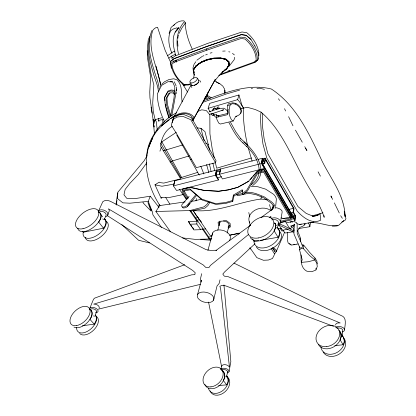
<?xml version="1.0" encoding="UTF-8"?>
<svg xmlns="http://www.w3.org/2000/svg" width="416" height="416" viewBox="0 0 416 416"><rect width="100%" height="100%" fill="white"/><g stroke="black" fill="none" stroke-linecap="round" stroke-linejoin="round"><path stroke-width="0.62" d="M262.408 113.459L262.309 125.034L264.144 138.98L267.774 153.535L297.918 206.513L306.145 213.387L313.295 216.299C317.08 216.268 319.467 213.465 322.925 212.701M158.985 121.498L158.288 120.572L158.33 118.555M146.593 164.876L146.645 162.297M146.765 156.484C146.874 145.283 152.854 134.649 159.786 126.116C164.679 120.713 170.212 115.861 176.826 112.684M291.117 216.065L292.38 215.784L294.549 219.523L294.965 215.774L293.119 212.42L293.472 208.374L288.47 209.482M315.947 269.438L315.983 268.263M182.489 190.008L182.504 189.405L183.42 188.672L190.528 187.247L204.272 190.362L218.78 191.183L228.628 189.779L237.947 187.273L248.986 181.158M301.891 244.915L303.649 245.081L309.577 252.351L314.943 257.993L314.881 260L316.716 263.026L317.294 266.406L315.931 270.02L311.735 271.731L306.816 271.211C300.69 267.894 301.012 260.811 301.054 254.873M216.33 117.38L227.744 114.629L227.703 105.44L228.14 103.943L232.716 102.809L235.784 103.376A9.459 7.197 14.7 0 1 241.004 112.507L240.776 113.272L238.961 115.003L235.539 116.756L233.225 121.009L220.355 124.041L218.78 123.115L217.116 120L216.33 117.38L216.46 114.364M294.102 224.676L294.252 225.035L294.174 224.084L293.946 233.922L299.858 247.728L300.716 248.061L301.865 247.676L302.63 246.802L302.557 245.955L297.232 233.496L297.133 224.474M299.671 246.766L299.525 249.787L302.193 259.745L301.189 262.387L308.287 261.742L314.881 260L309.733 255.658L303.493 248.721L303.649 245.081M300.466 241.628L300.654 238.274M300.305 241.556L300.404 239.918M170.57 116.522L174.023 97.952L174.845 86.949L172.676 81.988L168.028 81.682L161.554 85.4L157.305 94.006C157.394 103.776 160.477 113.131 164.544 121.93M154.144 127.088L153.384 124.041L153.52 122.086L155.126 119.668L153.249 111.446L152.719 102.955L153.842 85.056L150.862 73.159L147.878 54.153L147.576 46.088L148.273 39.702L149.9 36.067M176.093 93.808L176.181 92.56M176.316 90.688L176.587 86.944M273.666 208.51L273.78 207.251L272.974 205.176L271.409 203.263L263.832 197.896L256.563 194.865L248.716 193.237L237.583 195.723L236.584 194.834L242.819 193.424M293.576 217.282L293.701 216.195L291.944 213.606L291.725 215.675L291.117 213.715L263.983 166.967M275.158 208.437L275.272 207.22C274.03 201.952 268.216 200.164 264.519 196.992C258.341 194.574 251.425 190.866 244.686 192.998M344.562 329.836C344.932 324.818 347.37 317.257 340.834 315.406L233.969 263.125M275.699 206.05L276.39 198.916L275.491 196.55L273.728 194.376L265.699 189.166L257.92 186.768L251.269 186.337M342.134 336.482L342.696 330.756A3.572 2.049 8.8 0 0 340.948 328.432A3.572 2.049 8.8 0 0 336.892 328.245M193.705 78.182L194.163 73.96L194.34 75.208M211.728 238.384L209.29 239.034L202.28 228.8L200.699 229.674L196.789 223.98L197.085 221.213L189.805 210.579L155.88 211.474L159.682 205.582L185.167 201.895M262.569 158.792L265.086 158.142L293.94 208.385L293.602 212.29L295.448 215.649L294.856 220.99L286.655 222.778M291.632 226.377L291.455 227.947L289.245 228.764M294.549 219.523L294.585 219.237M294.939 215.987L293.706 216.05M295.448 215.649L294.856 220.99L292.287 216.57L292.38 215.784M240.396 108.904L247.161 107.25L255.247 109.522L261.061 112.148L260.426 117.307L261.108 130.042L262.964 144.066L266.786 157.96L297.154 211.006C302.728 217.308 312.062 224.77 320.767 220.111L320.039 213.647L312.083 215.909M176.322 89.05L175.516 95.368L171.792 115.674M177.856 38.282L178.069 36.598M116.043 204.563L116.428 201.75L117.146 200.689M298.657 228.556L309.858 226.689L310.414 223.028M117.754 192.956L116.688 199.524L116.745 205.026M219.497 174.205L220.646 169L219.497 174.205L222.492 178.968L264.342 168.47L264.467 167.7L262.054 163.535L262.657 159.848L264.763 163.327L262.902 163.8M265.086 158.142L264.618 161.413L264.02 161.902M265.408 159.546L264.763 163.327M262.054 163.535L262.101 163.249M343.559 220.329L343.45 220.964L338.343 225.586C328.765 227.245 319.576 221.65 309.852 222.768M297.513 231.072L299.723 227.474L302.926 226.132L304.689 224.838L304.834 224.047M280.358 222.971L282.121 212.222L282.022 210.928C280.628 208.936 278.273 208.026 275.938 207.714M277.482 227.994L278.455 222.919M156.936 130.421L157.175 129.194L156.276 121.742L155.194 119.673L161.704 117.754M259.386 173.087L257.572 173.529L247.473 190.975L242.908 194.641L242.336 193.716L242.715 191.812L242.096 189.899L233.418 195.073L232.253 200.58L232.747 201.38L225.95 203.341L216.003 204.428L202.218 200.07L190.284 189.748L183.175 191.168L187.351 198.39M232.747 201.38L233.974 195.946L242.746 190.918L242.096 189.899M258.362 58.583L258.144 59.644L255.18 62.275M226.574 376.652L227.594 371.904M229.05 371.582L230.849 361.691L223.948 284.96M211.77 235.565L209.971 235.29L193.04 210.439C216.294 213.096 238.212 202.098 260.9 199.051L261.414 196.685M215.982 175.23L216.804 171.579L215.982 175.23L218.525 179.239L218.353 180.008L176.556 190.492L173.415 185.905L174.86 180.757L256.75 159.734M208.551 302.089L221.53 366.319L220.787 369.652A4.238 2.231 13.6 0 1 227.089 369.039A4.238 2.231 13.6 0 1 227.204 372.902M220.033 279.781L219.102 283.561L217.038 285.969L213.502 300.264A8.533 5.002 14.8 0 1 199.342 299.671A8.533 5.002 14.8 0 1 203.866 292.027A8.533 5.002 14.8 0 1 213.502 300.264M229.637 240.703L229.949 239.439A9.318 5.98 14.7 0 0 222.482 230.282A9.318 5.98 14.7 0 0 212.196 235.253M215.545 162.703L190.793 119.704L182.988 116.407L177.46 116.974L173.072 119.272L171.293 125.284L176.041 132.756L196.362 167.643L215.545 162.703L216.05 160.654L207.152 144.945M227.141 233.054L229.133 225.129M228.03 227.131L229.081 226.496L229.372 225.342M217.797 230.22L220.038 221.712M197.6 294.44L201.401 280.218L201.048 282.152L200.418 279.1L201.666 273.697M207.906 250.505L212.623 232.96M174.86 180.757L173.415 185.905L215.342 175.261L216.518 170.061L215.342 175.261L218.353 180.008M243.474 108.202L239.33 101.488L237.63 99.642L238.961 94.968L209.711 103.366L208.104 108.332L210.184 111.951M172.115 122.704L173.711 117.296L178.095 114.998L183.607 114.426L191.386 117.718L206.518 143.822M271.69 210.46L273.25 205.192M195.905 200.923L196.622 198.546M228.207 109.481L227.692 111.166L225.493 109.148L223.454 108.165L221.151 108.399L217.994 108.784L209.191 111.816L210.049 111.623M153.644 124.712L155.194 119.673M240.776 113.272A9.464 6.859 20.3 0 0 235.544 104.135L235.784 103.376M218.176 106.413L217.708 107.89L217.87 109.247M178.24 36.067L178.578 35.006M170.482 62.39L171.366 68.266M169.083 33.342L171.127 27.352L174.476 24.544M212.618 110.926A9.402 7.108 15.5 0 1 212.862 109.725L214.427 107.666M107.531 215.613L108.883 211.853A5.096 2.974 13.7 0 0 109.262 210.361L108.415 208.837L203.268 264.976L205.748 267.41L208.926 267.561L210.538 265.32L248.732 234.312M159.926 151.148L161.413 147.061M151.882 30.581C146.281 44.304 150.738 59.545 154.903 73.06C156.458 78.338 158.886 83.439 159.13 89.008M94.936 316.03L96.45 311.99M161.444 227.526L152.885 214.755L152.506 212.269L148.283 201.365L150.249 196.201L134.607 198.676L126.781 198.338L123.968 194.813L125.143 189.441L129.834 183.414L138.117 174.72L146.702 162.895M89.7 308.568L93.423 299.437L94.422 298.215L184.699 264.732M334.745 345.649L343.127 344.76L344.183 342.009A12.48 9.812 -32.5 0 0 342.373 335.868M104.276 219.679L105.976 215.514A3.796 2.371 21 0 0 103.6 211.884A3.796 2.371 21 0 0 99.029 212.493M150.576 142.626L148.387 147.904L152.729 137.691C140.634 159.271 147.144 186.212 160.077 205.795M151.06 141.45C155.272 129.808 165.152 121.93 175.131 115.31M98.608 210.922L102.768 201.734C105.134 199.737 108.566 200.268 111.088 201.687L206.102 249.647L210.142 250.359L216.466 250.255L215.951 250.505L250.494 225.274M191.027 85.036L173.997 116.844L173.004 119.153L173.295 120.276M274.222 253.75L275.174 253.198L276.312 251.529L284.705 232.05M191.942 119.61L192.4 118.607L191.932 116.631C187.938 112.388 180.388 112.923 176.077 116.412M193.783 118.57L192.728 120.879L215.379 79.217L193.783 118.57L193.248 116.288C188.308 111.103 178.922 112.076 173.997 116.844M149.921 37.404C146.177 50.05 150.509 63.268 153.962 75.52C155.62 80.933 158.132 86.065 158.392 91.837M218.525 385.58L226.72 384.847L227.911 382.309A11.372 8.299 -43.8 0 0 226.71 375.877M235.544 104.135L232.44 103.672L230.277 104.796C228.431 109.611 228.665 115.664 231.681 120.063L233.225 121.009M260.489 240.334L278.054 237.266L279.417 234.447A14.102 9.214 -32 0 0 278.684 229.476L277.399 227.344M193.918 64.61L193.014 67.818L193.31 71.214M179.083 33.415L181.943 27.851L185.541 22.989L185.026 22.136M158.215 206.877L159.416 204.63M147.072 155.75L144.18 160.711L117.879 192.171L117.338 198.463L122.892 202.847L129.875 203.2L148.283 201.365M176.249 132.371L161.886 141.835L160.841 143.593L160.659 146.442L180.357 178.298L181.605 177.455L197.642 172.385M175.406 32.152L178.968 27.518C170.336 34.814 173.316 46.249 175.687 55.687M169.926 92.872L166.941 97.807L167.383 104.25L170.695 115.357M208.504 201.874L207.007 204.334L204.069 206.835L189.805 210.579L190.928 211.052L208.759 237.12L209.29 239.034L195.296 239.377L182.541 237.916M82.373 325.775L94.198 324.142L95.732 321.636A12.012 7.046 -43 0 0 95.498 315.271M214.079 81.609L220.282 74.173L226.491 68.983L228.904 65.068L228.972 61.662L225.971 59.15C214.708 56.025 199.758 59.244 193.414 69.701L193.799 72.992L194.09 72.956L193.861 71.032M195.65 66.674L194.033 69.238L195.738 66.305L200.377 62.842L206.877 59.977L213.954 58.11L220.506 58.126L225.696 59.322L228.644 61.76L228.961 65.296L226.491 68.983L224.094 70.704M82.441 231.26L83.257 232.263L103.506 228.192L105.253 225.545A13.608 7.228 -38.2 0 0 104.411 218.78M227.505 67.153L228.904 65.068L228.644 61.76L225.971 59.15L220.688 57.897L220.444 58.219L213.756 58.443L206.877 59.977L200.424 62.535L206.83 59.748L213.756 58.443C206.248 60.013 197.049 62.379 193.461 69.94L194.178 74.828M271.84 209.238L273.582 206.69M194.137 64.184L195.842 61.698M177.044 30.082L177.965 28.756L177.684 28.142L176.66 27.877L172.676 29.229L170.466 31.07C167.476 38.194 168.886 46.4 171.974 53.248M182.244 207.158L183.456 208.031L185.77 207.641L187.465 206.518L189.696 203.424M195.608 66.664L193.414 69.701L193.71 69.748L193.851 73.2M227.822 113.641L228.134 113.209L228.041 111.426M260.863 170.404L263.281 169.816L264.571 170.014L291.559 216.419M225.03 69.831L226.46 68.718L229.247 65.026L228.972 61.662L228.644 61.76L228.961 65.296L229.247 65.026L226.772 68.718L223.397 71.141M221.53 366.319L222.373 365.238A4.233 2.647 16.1 0 1 228.186 365.747L229.46 367.021L220.579 288.272L219.814 286.359L222.035 285.298L225.644 285.865L333.559 326.331M214.224 157.659L212.222 148.98L209.929 133.916L209.841 114.722L210.579 113.802M195.598 194.953L186.831 205.587L185.136 206.71L182.816 207.106L181.605 206.232L181.906 204.708L189.134 196.3M187.465 206.518L196.217 195.879M229.055 66.269L234.203 59.686L234.473 57.309M250.208 179.717L252.252 177.32M253.063 176.363L254.696 174.444M255.512 173.482L257.556 171.085L259.974 170.498M180.419 178.911L163.764 183.097L159.864 182.582L159.234 182.13L154.991 184.829L161.086 198.12L161.938 197.205M173.737 25.459C176.082 22.292 180.024 20.483 183.955 20.852L184.475 21.674C176.332 30.368 175.765 42.921 178.516 53.94M251.524 184.439C266.016 174.554 257.254 155.553 246.236 146.125L246.459 146.344L242.876 142.823M212.862 109.725L214.568 108.087L215.644 108.404L217.708 107.89L218.343 108.956M252.595 185.541C271.71 171.48 253.739 149.495 240.734 138.731L240.968 138.965L235.83 131.867L230.438 122.127M161.647 84.438L164.445 81.791L168.896 79.576L173.742 78.775L177.154 79.924C183.05 85.795 180.866 94.51 182.151 101.936M254.982 243.75L224.598 271.955L222.81 274.102L224.302 276.146L227.984 276.624L340.205 322.967L337.99 322.93A4.815 2.829 16.9 0 0 335.629 324.99M161.19 126.1L169.234 119.896M191.308 84.048L188.261 85.01L184.085 85.056C177.273 79.919 171.782 71.994 170.856 63.388L173.748 61.064L206.528 48.896L240.989 37.118L245.513 37.731C252.049 43.098 257.431 51.454 257.39 60.102L254.592 62.525L221.172 74.63L220.589 74.235L253.89 62.156L256.183 60.117C256.157 52.005 251.056 44.091 244.93 39.031L241.171 38.475L206.918 50.149L174.252 62.254L171.855 64.21C172.76 72.259 177.923 79.763 184.293 84.604L187.772 84.588L190.871 83.611M172.255 126.329C165.381 130.447 162.604 136.141 160.841 143.593L180.82 177.814M242.336 193.716L246.86 189.977L257 172.562L259.423 171.974M171.735 58.588L174.793 56.077L207.516 43.462L241.966 31.975L246.771 32.682C253.458 38.033 259.121 46.909 258.887 55.682M170.867 61.162L173.935 58.651L206.757 46.415L241.368 34.544L246.194 35.256L250.895 39.291L254.821 45.984M170.851 61.324L173.919 58.807L206.752 46.571L241.374 34.7L246.204 35.412L250.905 39.447M269.334 217.584L270.842 216.356L270.977 217.927M222.175 72.056L223.127 71.313M182.504 189.405L183.087 188.952L190.185 187.528L203.856 190.445L218.426 191.329L228.259 189.935L237.567 187.429L248.565 181.241L257.239 171.288L259.657 170.7M168.88 58.146L171.376 56.212L175.391 54.2M170.778 118.732L175.417 115.227L172.338 117.52M162.063 125.211L163.093 124.441M167.554 55.697L173.831 51.397L175.001 51.158M260.962 217.63L273 208.837M225.404 69.477L226.772 68.718L224.245 70.429M221.697 72.431L223.137 71.396M299.525 249.787L301.163 248.617L303.493 248.721M196.867 60.206L202.27 56.368M220.054 221.062L218.083 222.378L218.504 225.618M228.394 228.088L230.365 226.897L230.105 223.434L226.611 220.75L223.444 220.392M183.763 85.774L185.91 84.578M170.113 162.094L172.645 160.867L189.275 155.891M202.831 56.129L203.954 55.65M205.634 54.933L207.314 54.215M203.564 100.667L205.306 99.98C226.278 92.258 248.69 83.382 271.336 89.008C295.61 104.874 308.277 132.137 320.362 157.435C329.061 176.951 344.724 194.334 345.093 216.668L344.672 214.276M341.744 222.061L345.072 220.293L345.94 218.748L344.224 211.333M197.543 111.431L201.77 109.814L206.32 110.542L209.841 114.722M202.649 102.393L226.668 93.85L239.564 90.168M161.086 198.12L162.687 197.522L168.834 197.574L183.83 194.438M227.942 71.068L229.746 70.413M163.233 150.81L182.525 144.992M190.512 159.5L191.734 159.104M211.068 114.093L223.714 109.803L221.832 110.287M218.738 75.4L221.172 74.63M208.104 108.332L237.63 99.642M251.493 157.95L216.658 168.199L215.228 162.001M232.253 200.58L225.488 202.55L215.566 203.616L201.677 199.082L189.821 188.885L182.702 190.31L182.125 190.757L182.109 191.365L186.966 199.706M257.993 159.416L262.35 158.298L264.462 161.793M296.608 223.647L299.603 224.51L301.324 224.068M220.475 169.785L216.341 170.846L216.986 171.87M216.32 172.032L220.085 171.075M215.613 175.24L258.346 164.341M259.6 164.024L261.477 163.545L262.35 158.298L261.477 163.545L264.342 168.47M262.47 159.432L264.976 158.798L293.862 209.05M217.22 177.804L221.614 176.696M201.568 199.139L194.334 200.959L191.136 201.287M158.288 120.572L163.79 119.189M227.703 105.44L230.277 104.796M214.282 115.175L212.399 115.643L211.136 113.537M195.224 218.218L198.188 217.474M312.348 216.476L318.479 214.958M98.212 309.197L200.314 284.367M261.18 170.201L263.598 169.614L264.41 169.832M260.634 171.678L263.058 171.09L264.087 171.231L264.67 171.808L292.058 218.816L292.172 219.419L291.559 219.908L280.114 222.404M227.76 113.433L217.729 115.861L218.473 116.875M235.794 116.355L236.818 116.106M260.598 172.796L263.624 172.063L291.044 219.029L280.826 221.234M277.878 229.128L281.663 228.212M290.498 226.08L294.284 225.165M279.869 222.882L285.444 221.551L288.917 227.427L290.472 228.472M288.012 229.05L283.098 230.209L281.518 229.174L278.97 224.921M210.174 53.113L212.035 52.676M293.046 208.473L293.472 208.374M291.231 212.841L293.119 212.42M290.68 213.886L291.944 213.606M282.797 218.665L290.389 216.991M208.759 237.12L211.884 236.428M211.344 239.216L210.08 239.491L209.373 238.462M229.658 235.222L239.132 233.152M239.127 233.376L230.277 235.076M290.628 217.864L285.366 218.982L280.956 217.916M190.928 211.052L204.932 208.125L207.865 205.629L209.357 203.164L209.347 202.124M196.83 220.262L199.352 219.736M174.325 184.038L161.964 186.243L154.991 184.829M278.299 225.254L279.557 225.02M313.856 222.035L299.603 224.51M258.606 240.661L254.218 241.431L252.543 238.81M292.999 231.79L285.516 232.986L284.497 232.445L283.057 230.35M283.707 230.719L281.835 230.984L280.15 228.322M293.654 244.53L294.928 244.379M296.202 244.223L298.121 243.989M291.034 245.081L296.109 244.462M202.571 229.216L205.634 228.909M251.238 88.748L252.512 88.665M256.974 88.364L259.522 88.187L264.394 89.362M222.664 51.132L225.191 51.012M332.29 226.034L337.501 225.82M216.294 58.271L220.506 58.126L225.701 59.452L228.691 61.942L225.696 59.322L220.444 58.219L214.484 58.344M197.085 221.213L188.432 221.458L189.987 224.224L196.789 223.98M200.699 229.674L193.939 229.913L189.987 224.224M200.673 239.502L210.85 240.23M196.841 127.878L200.954 128.305L204.979 131.659L209.742 150.28M260.9 199.051L267.155 199.711M170.019 81.266L172.474 81.572M228.727 51.756L229.902 52.005M293.53 230.942L293.92 231.026L285.225 226.372L279.375 223.824M293.644 232.268L280.441 225.711M211.999 113.646L218.936 115.913M149.49 242.954L138.59 240.261L121.867 224.64M294.793 221.894L296.577 222.596L297.066 223.506M272.646 247.744L274.342 248.352L276.026 249.829L276.312 251.529M272.376 248.399L274.815 250.032L275.07 251.508M206.294 98.316L208.005 99.117M216.195 81.926L219.664 83.554L222.841 86.154L224.63 89.159L224.775 93.116M253.89 62.156L254.592 62.525M205.681 143.25L208.333 144.674M208.047 95.883L211.208 97.63M207.418 96.85L210.127 98.374M107.359 215.649L192.639 270.4L195.213 272.74L194.818 274.669L191.76 274.81L93.735 304.106L95.888 304.377A4.41 2.694 12.6 0 1 99.159 308.11M214.718 80.772L219.248 83.767M290.207 244.509L288.22 243.09L287.503 240.531L287.404 232.43M232.487 53.383L234.364 54.896M289.468 243.516L291.112 244.842M291.543 221.354L292.526 222.186M261.061 112.148C281.549 129.584 291.127 155.828 303.94 178.755L304.486 179.754C311.142 192.145 319.888 203.85 324.178 217.318L323.97 215.524M228.961 122.621C232.861 129.932 236.636 137.634 243.116 143.052M244.036 141.934L247.411 145.246M264.311 169.957L292.339 218.124M215.644 108.404L216.663 109.538M94.198 324.142L89.965 319.384L91.515 316.878A12.08 7.015 -42.8 0 0 89.955 309.301M150.249 196.201L159.011 207.386M292.791 225.399L294.159 227.068M291.574 226.112L292.926 227.77L294.169 230.313M238.072 233.194L238.867 234.198M226.72 384.847L223.366 380.604L224.567 378.056A11.43 8.284 -43.6 0 0 221.494 370.032M174.387 94.546L173.202 93.049L170.903 92.763L168.652 93.46L166.088 98.717L166.603 105.232L170.05 116.392M103.506 228.192L98.665 222.056L100.433 219.409A13.697 7.166 -38.1 0 0 99.102 212.316M201.599 222.222L195.718 214.713L193.445 210.824M249.751 248.056L250.51 249.028M101.005 214.776L102.601 216.814M104.192 218.852L105.789 220.896M250.047 247.853L256.838 257.634L263.442 260.27L268.356 260.042L272.47 258.502L274.68 254.088L271.008 248.321M155.88 211.474L170.576 231.858M174.616 93.803L172.796 91.182L170.482 90.995L167.726 92.035L164.549 97.921L165.308 105.149L167.258 112.913L168.912 117.702M188.432 221.458L189.836 223.475M190.533 224.484L191.937 226.507M192.634 227.516L193.684 229.029M179.525 189.426L186.415 199.55M174.439 91.286L173.779 90.308L171.127 90.007L168.09 91.016L164.622 96.964L164.934 100.698M340.668 215.717L342.352 218.322M233.418 195.073L233.974 195.946M314.943 257.993L316.8 260.905L317.361 263.973M272.324 247.822L274.986 252.018M165.786 197.647L169.92 204.204M182 82.992L187.606 92.108M278.054 237.266L274.144 230.854L275.532 228.036A14.196 9.168 -32 0 0 274.825 223.075L276.432 225.742M343.127 344.76L340.075 339.752L341.141 336.996A12.558 9.797 -32.4 0 0 338.91 330.382M172.338 57.793L171.376 56.212L172.37 57.85M190.876 85.857L191.87 87.5M278.507 98.753L279.51 100.417M340.08 331.89L343.106 336.898M199.784 80.506L200.762 82.155M197.434 78.146L198.832 80.491M218.806 107.479L219.445 108.56M262.35 162.022L263.266 164.117L263.125 165.537L264.061 166.343L291.169 213.08L291.793 214.921M161.886 141.835L181.605 177.455M184.194 190.928L188.349 198.177M295.459 130.125L302.271 142.22M176.753 135.06L199.248 175.1M305.666 148.32L306.914 150.556L304.746 146.666M318.115 171.834L320.398 176.14M308.37 222.929L309.504 225.056L309.858 226.689M284.518 108.722L285.678 110.999M288.59 116.688L292.978 125.778M332.644 199.43L330.928 195.972L331.77 197.678M334.36 202.888L339.279 212.997M254.81 45.828L258.112 52.634M170.706 62.41L165.131 50.305L157.555 27.274L155.943 27.633L154.372 28.595L152.745 30.394C146.598 49.509 158.168 67.782 160.779 86.419M151.694 210.896L147.904 202.483L150.946 210.974L143.322 203.122L142.969 202.134M192.286 49.135C188.344 40.877 185.65 31.959 185.115 22.797M174.314 81.801L176.082 85.8M173.748 61.064L174.252 62.254M297.648 230.729L298.371 232.518M200.793 166.234L203.866 173.95M298.584 233.095L300.498 238.285M290.54 221.64L290.95 222.747M169.161 117.582L166.031 107.442M153.832 125.263L154.211 126.36M206.528 48.896L206.918 50.149M247.816 146.432C244.988 133.9 242.887 120.978 243.506 108.087L241.852 105.05L238.961 94.968M248.175 147.659L252.117 161.2M206.601 164.564L208.811 172.609M249.257 221.723L250.229 225.384M165.24 104.426L165.714 106.236M269.537 204.625L270.993 210.236M200.954 128.305L204.142 140.806M156.094 66.144L160.774 84.755M212.878 163.207L214.594 170.524M248.773 212.54L249.798 216.923M209.383 163.852L211.073 171.35M344.25 211.89L344.464 213.086M153.327 121.15L149.952 97.895L149.76 92.045L150.613 76.934L147.576 58.328L147.233 50.669M151.086 107.136L152.079 113.11M176.197 60.33L176.457 62.01M175.776 60.263L176.046 62.031M153.275 120.578L153.119 119.423L153.384 124.041M219.409 225.436L219.066 222.82L221.79 221.01L226.044 221.494L228.862 223.652L229.081 226.496M219.44 222.191L219.643 223.761M162.651 120.104L163.046 123.323M154.45 133.962L153.66 125.008M226.46 68.718L226.491 68.983M177.528 40.851L177.965 46.207M207.771 92.804L207.823 93.912M258.102 52.473L258.388 58.458M224.988 90.225L225.072 93.116M193.747 71.048L193.799 72.992M207.6 94.312A4.81 2.366 -31 0 1 204.703 98.826M207.303 94.63A5.049 2.48 -31 0 1 206.19 96.366M207.47 94.843A5.091 2.501 -31 0 1 204.88 97.843M198.656 82.16A4.389 2.08 -31 0 1 194.116 85.436M192.343 85.602A4.389 2.08 -31 0 1 191.308 85.01M198.744 80.278A4.42 2.096 -31 0 1 196.04 84.36A4.42 2.096 -31 0 1 191.162 84.833M216.476 117.723A9.402 7.108 15.5 0 1 213.148 113.916M305.063 223.714A8.512 5.45 14.5 0 1 304.689 224.838M90.423 309.494A3.276 1.784 19 0 1 94.869 309.426A3.276 1.784 19 0 1 95.95 312.447M93.574 315.791A3.297 1.773 19 0 1 94.177 316.472M89.747 309.067A12.08 7.01 -42.8 0 1 88.15 321.724A12.08 7.01 -42.8 0 1 73.949 327.028M95.332 315.052A12.007 7.051 -43 0 1 88.868 330.476A12.007 7.051 -43 0 1 76.612 327.522M96.158 316.347A11.981 7.062 -43.1 0 1 93.98 329.779A11.981 7.062 -43.1 0 1 79.622 333.45M102.752 218.878A3.822 2.366 21 0 1 103.438 219.757M98.868 212.014A13.702 7.16 -38.1 0 1 93.517 227.261A13.702 7.16 -38.1 0 1 77.74 228.28M105.149 219.56A13.603 7.228 -38.3 0 1 96.106 235.914A13.603 7.228 -38.3 0 1 83.252 232.138M106.179 221.374A13.567 7.254 -38.3 0 1 101.026 236.657A13.567 7.254 -38.3 0 1 85.301 237.536M221.681 370.094A3.151 1.659 13.6 0 1 225.758 369.928A3.151 1.659 13.6 0 1 227.334 372.429M225.727 376.626A3.172 1.648 13.6 0 1 226.205 377.239M222.81 370.937A11.435 8.284 -43.6 0 1 218.941 386.001A11.435 8.284 -43.6 0 1 204.922 384.498M226.897 376.111A11.367 8.299 -43.8 0 1 221.749 391.342A11.367 8.299 -43.8 0 1 208.416 388.04M226.429 376.34A11.341 8.304 -43.9 0 1 225.118 391.7A11.341 8.304 -43.9 0 1 210.184 390.931M271.804 219.929A3.988 2.642 11.7 0 1 276.869 220.277A3.988 2.642 11.7 0 1 278.065 223.766M276.604 227.406A4.02 2.642 11.8 0 1 277.155 228.327M274.633 222.763A14.201 9.162 -32 0 1 267.004 238.165A14.201 9.162 -32 0 1 250.26 237.333M278.2 228.878A14.097 9.22 -32 0 1 269.755 246.111A14.097 9.22 -32 0 1 253.978 240.62M279.854 231.624A14.056 9.24 -32 0 1 273.863 247.484A14.056 9.24 -32 0 1 256.438 246.995M341.63 335.681A3.598 2.044 8.9 0 1 342.061 336.398M339.929 331.64A12.558 9.792 -32.4 0 1 334.064 346.689A12.558 9.792 -32.4 0 1 318.354 344.49M343.273 337.178A12.475 9.812 -32.5 0 1 335.551 353.179A12.475 9.812 -32.5 0 1 320.871 346.606M343.845 338.302A12.444 9.823 -32.5 0 1 339.503 353.912A12.444 9.823 -32.5 0 1 323.196 352.056M98.192 211.957A5.101 3.188 21 0 1 105.461 210.881A5.101 3.188 21 0 1 105.929 216.59M271.476 218.473A5.361 3.557 11.7 0 1 279.443 219.721A5.361 3.557 11.7 0 1 277.883 224.858M335.676 327.517A4.805 2.756 8.8 0 1 343.19 327.72A4.805 2.756 8.8 0 1 342.155 331.989M89.83 309.889A4.404 2.397 19 0 1 92.29 307.356A4.404 2.397 19 0 1 97.698 309.894A4.404 2.397 19 0 1 95.846 312.707M249.709 222.752A12.667 9.688 -14.1 0 1 254.883 210.231A12.667 9.688 -14.1 0 1 270.842 210.647M200.585 62.722L195.733 66.03L200.585 62.722M190.986 82.971A4.191 1.976 -31 0 0 197.2 79.227A4.191 1.976 -31 0 0 192.546 78.572A4.191 1.976 -31 0 0 190.986 82.971M76.424 325.598A12.111 6.994 -42.7 0 0 90.022 309.956A12.111 6.994 -42.7 0 0 73.731 312.51A12.111 6.994 -42.7 0 0 76.424 325.598M83.054 228.691A13.744 7.134 -38 0 0 98.675 211.791A13.744 7.134 -38 0 0 79.732 215.982A13.744 7.134 -38 0 0 83.054 228.691M210.959 386.875A11.461 8.273 -43.5 0 0 222.69 371.181A11.461 8.273 -43.5 0 0 205.629 373.006A11.461 8.273 -43.5 0 0 210.959 386.875M258.747 237.91A14.243 9.142 -32 0 0 272.938 219.955A14.243 9.142 -32 0 0 250.676 224.286A14.243 9.142 -32 0 0 258.747 237.91M326.804 346.57A12.594 9.786 -32.4 0 0 338.603 329.446A12.594 9.786 -32.4 0 0 318.152 331.994A12.594 9.786 -32.4 0 0 326.804 346.57"/></g></svg>
